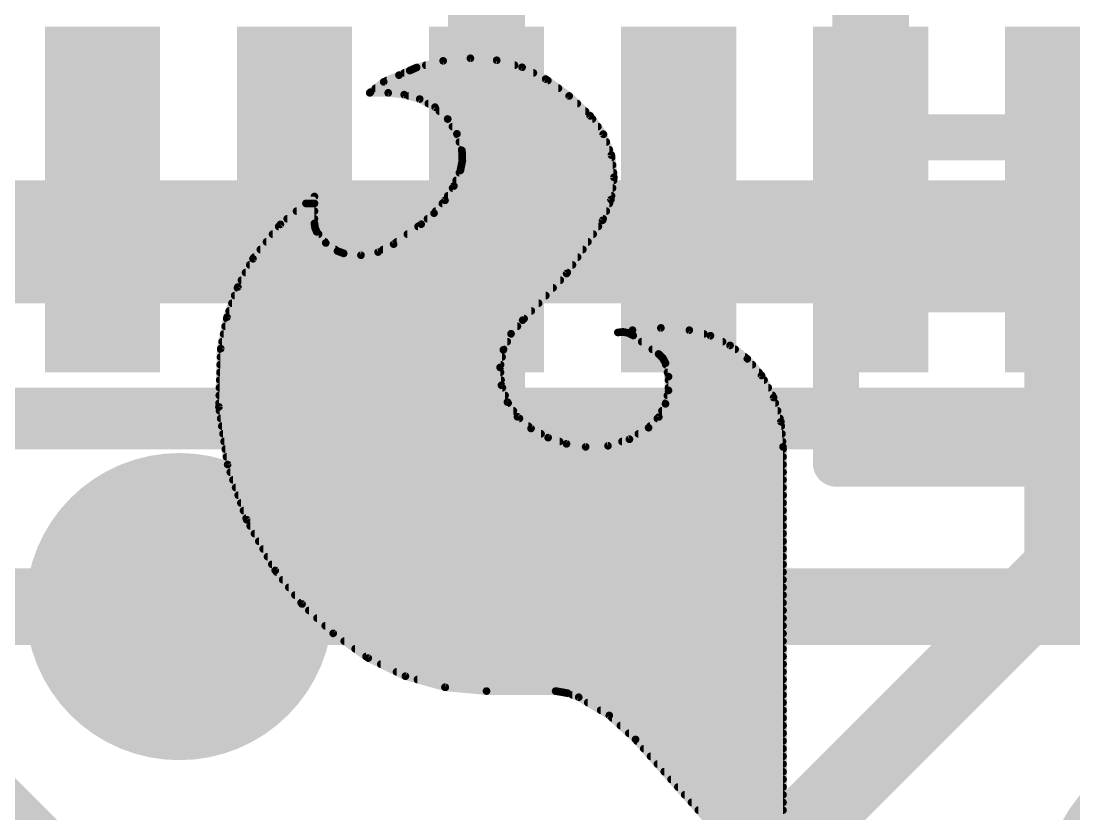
# Model space of a CAD drawing. Extents: x -33 to 74, y -11 to 28.
# Drawn here: x 17.193 to 20.675, y 14.618 to 17.24 of the extents above; entities that cross this region are included whole.
import ezdxf

# ---------------------------------------------------------------- set-up
doc = ezdxf.new("R2010")
doc.units = 0
for name, color, linetype in [('1', 12, 'CONTINUOUS'), ('16', 132, 'CONTINUOUS'), ('18', 110, 'CONTINUOUS'), ('21', 41, 'CONTINUOUS'), ('22', 40, 'CONTINUOUS'), ('51', 53, 'CONTINUOUS')]:
    doc.layers.add(name, color=color, linetype=linetype)

# ---------------------------------------------------------------- blocks, each defined once
blk = doc.blocks.new('RECT')
blk.add_solid([(-0.5, -0.5), (0.5, -0.5), (-0.5, 0.5), (0.5, 0.5)])
blk = doc.blocks.new('ROUNDV')
at = {"const_width": 0.5}
blk.add_lwpolyline([(0, -0.25, 1), (0, 0.25, 1), (0, -0.25)], format="xyb", dxfattribs=at)

msp = doc.modelspace()

# ---------------------------------------------------------------- linework, layer by layer
at = {"layer": '1', "const_width": 0.254}
for points in [[(20.0025, 16.6497), (20.0025, 18.0975)], [(18.7325, 16.6497), (18.7325, 17.9705)], [(18.7325, 16.6497), (18.7325, 15.6845)], [(20.6375, 16.6497), (20.6375, 15.4305)], [(20.6375, 15.4305), (18.0975, 12.8905)], [(17.7165, 15.3035), (16.5735, 15.3035)]]:
    msp.add_lwpolyline(points, dxfattribs=at)
at = {"layer": '1', "const_width": 0.127}
for points in [[(18.796, 16.6497, 1), (18.669, 16.6497)], [(20.701, 16.6497, 1), (20.574, 16.6497)], [(18.669, 16.6497, 1), (18.796, 16.6497)], [(19.939, 16.6497, 1), (20.066, 16.6497)], [(18.669, 15.6845, 1), (18.796, 15.6845)], [(20.6824, 15.3856, 1), (20.5926, 15.4754)], [(20.574, 15.4305, 1), (20.701, 15.4305)], [(17.7165, 15.24, 1), (17.7165, 15.367)]]:
    msp.add_lwpolyline(points, format="xyb", dxfattribs=at)
at = {"layer": '16'}
for points, const_width in [([(16.51, 16.51), (23.876, 16.51)], 0.4064), ([(17.7165, 15.3035), (30.7975, 15.3035)], 0.254), ([(19.05, 12.573), (16.51, 15.113)], 0.4064)]:
    msp.add_lwpolyline(points, dxfattribs=dict(at, const_width=const_width))
at = {"layer": '16', "const_width": 0.127}
msp.add_lwpolyline([(17.7165, 15.367, 1), (17.7165, 15.24)], format="xyb", dxfattribs=at)
at = {"layer": '21', "const_width": 0.2032}
msp.add_lwpolyline([(23.3807, 15.9258), (14.7193, 15.9258)], dxfattribs=at)
at = {"layer": '22'}
for points, const_width in [([(18.5892, 17.1086), (18.6792, 17.1171)], 0.0254), ([(18.6792, 17.1171), (18.7661, 17.1105)], 0.0254), ([(18.4785, 17.0764), (18.5014, 17.0866)], 0.0254), ([(18.5014, 17.0866), (18.5892, 17.1086)], 0.0254), ([(18.5318, 17.0942), (18.8251, 17.0942)], 0.0254), ([(18.7661, 17.1105), (18.8501, 17.0873)], 0.0254), ([(18.8501, 17.0873), (18.9281, 17.0485)], 0.0254), ([(18.3925, 17.0391), (18.4429, 17.0612)], 0.0254), ([(18.4429, 17.0612), (18.4785, 17.0764)], 0.0254), ([(18.4607, 17.0688), (18.8873, 17.0688)], 0.0254), ([(18.9281, 17.0485), (19.0058, 16.9925)], 0.0254), ([(19.8882, 16.712), (19.8882, 17.0001)], 0.1524), ([(18.349, 17.0053), (18.3925, 17.0391)], 0.0254), ([(18.3653, 17.018), (18.9704, 17.018)], 0.0254), ([(18.4023, 17.0434), (18.9352, 17.0434)], 0.0254), ([(18.4074, 17.0028), (18.3464, 17.0028)], 0.0254), ([(18.3464, 17.0028), (18.3465, 17.0028)], 0.0254), ([(18.3465, 17.0028), (18.349, 17.0053)], 0.0254), ([(18.4603, 16.9969), (18.4074, 17.0028)], 0.0254), ([(18.5115, 16.9824), (18.4603, 16.9969)], 0.0254), ([(18.4754, 16.9926), (19.0056, 16.9926)], 0.0254), ([(18.5623, 16.9554), (18.5115, 16.9824)], 0.0254), ([(19.0058, 16.9925), (19.0754, 16.9266)], 0.0254), ([(18.5401, 16.9672), (19.0325, 16.9672)], 0.0254), ([(18.6043, 16.9162), (18.5623, 16.9554)], 0.0254), ([(18.5768, 16.9418), (19.0593, 16.9418)], 0.0254), ([(18.604, 16.9164), (19.0827, 16.9164)], 0.0254), ([(18.6346, 16.8673), (18.6043, 16.9162)], 0.0254), ([(19.0754, 16.9266), (19.1185, 16.8662)], 0.0254), ([(19.8882, 16.856), (20.7525, 16.856)], 0.1524), ([(18.6199, 16.891), (19.1008, 16.891)], 0.0254), ([(18.6512, 16.8123), (18.6346, 16.8673)], 0.0254), ([(18.6351, 16.8656), (19.1188, 16.8656)], 0.0254), ([(18.6428, 16.8402), (19.1286, 16.8402)], 0.0254), ([(19.1185, 16.8662), (19.1453, 16.797)], 0.0254), ([(18.6504, 16.8148), (19.1384, 16.8148)], 0.0254), ([(18.6526, 16.7789), (18.6512, 16.8123)], 0.0254), ([(18.6461, 16.7462), (18.6526, 16.7789)], 0.0254), ([(18.6522, 16.7894), (19.1462, 16.7894)], 0.0254), ([(19.1453, 16.797), (19.1539, 16.7233)], 0.0254), ([(18.6246, 16.6947), (18.6461, 16.7462)], 0.0254), ([(18.6429, 16.7386), (19.1521, 16.7386)], 0.0254), ([(18.6496, 16.764), (19.1491, 16.764)], 0.0254), ([(18.6323, 16.7132), (19.1526, 16.7132)], 0.0254), ([(19.1539, 16.7233), (19.144, 16.6498)], 0.0254), ([(18.5953, 16.6472), (18.6246, 16.6947)], 0.0254), ([(18.6204, 16.6878), (19.1491, 16.6878)], 0.0254), ([(18.0509, 16.5678), (18.1635, 16.6599)], 0.0254), ([(18.1355, 16.637), (18.1635, 16.637)], 0.0254), ([(18.1635, 16.6599), (18.1635, 16.571)], 0.0254), ([(18.559, 16.6048), (18.5953, 16.6472)], 0.0254), ([(18.5866, 16.637), (19.1387, 16.637)], 0.0254), ([(18.6047, 16.6624), (19.1457, 16.6624)], 0.0254), ([(19.144, 16.6498), (19.116, 16.5811)], 0.0254), ([(18.1044, 16.6116), (18.1635, 16.6116)], 0.0254), ([(18.5166, 16.5684), (18.559, 16.6048)], 0.0254), ([(18.5648, 16.6116), (19.1284, 16.6116)], 0.0254), ([(17.9603, 16.4541), (18.0509, 16.5678)], 0.0254), ([(18.0453, 16.5608), (18.1649, 16.5608)], 0.0254), ([(18.0734, 16.5862), (18.1635, 16.5862)], 0.0254), ([(18.1635, 16.571), (18.1655, 16.5565)], 0.0254), ([(18.4252, 16.5024), (18.5166, 16.5684)], 0.0254), ([(18.5061, 16.5608), (19.1023, 16.5608)], 0.0254), ([(18.5373, 16.5862), (19.1181, 16.5862)], 0.0254), ([(19.116, 16.5811), (18.9974, 16.4053)], 0.0254), ([(18.0251, 16.5354), (18.1773, 16.5354)], 0.0254), ([(18.1655, 16.5565), (18.1712, 16.543)], 0.0254), ([(18.1712, 16.543), (18.2009, 16.5063)], 0.0254), ([(18.4709, 16.5354), (19.0852, 16.5354)], 0.0254), ([(18.0049, 16.51), (18.1979, 16.51)], 0.0254), ([(18.2009, 16.5063), (18.2397, 16.4795)], 0.0254), ([(18.3739, 16.4762), (18.4252, 16.5024)], 0.0254), ([(18.4357, 16.51), (19.068, 16.51)], 0.0254), ([(17.9644, 16.4592), (19.0338, 16.4592)], 0.0254), ([(17.9846, 16.4846), (18.2323, 16.4846)], 0.0254), ([(18.2397, 16.4795), (18.2601, 16.4719)], 0.0254), ([(18.2601, 16.4719), (18.3173, 16.4658)], 0.0254), ([(18.3173, 16.4658), (18.3739, 16.4762)], 0.0254), ([(18.3904, 16.4846), (19.0509, 16.4846)], 0.0254), ([(17.9102, 16.3607), (17.9603, 16.4541)], 0.0254), ([(17.9494, 16.4338), (19.0166, 16.4338)], 0.0254), ([(17.9358, 16.4084), (18.9995, 16.4084)], 0.0254), ([(18.9974, 16.4053), (18.8519, 16.2509)], 0.0254), ([(19.8882, 16.2086), (20.0323, 16.3527)], 0.1524), ([(20.0323, 16.3527), (20.6085, 16.3527)], 0.1524), ([(20.6085, 16.3527), (20.7525, 16.2086)], 0.1524), ([(17.8744, 16.2609), (17.9102, 16.3607)], 0.0254), ([(17.909, 16.3576), (18.9525, 16.3576)], 0.0254), ([(17.9221, 16.383), (18.9764, 16.383)], 0.0254), ([(17.8999, 16.3322), (18.9285, 16.3322)], 0.0254), ([(17.8817, 16.2814), (18.8806, 16.2814)], 0.0254), ([(17.8908, 16.3068), (18.9046, 16.3068)], 0.0254), ([(17.8537, 16.1569), (17.8744, 16.2609)], 0.0254), ([(17.8734, 16.256), (18.8567, 16.256)], 0.0254), ([(18.8519, 16.2509), (18.8136, 16.206)], 0.0254), ([(19.8882, 15.7764), (19.8882, 16.2086)], 0.1524), ([(17.8683, 16.2306), (18.8346, 16.2306)], 0.0254), ([(19.1668, 16.2103), (19.2151, 16.2179)], 0.0254), ([(19.1845, 16.212), (19.1668, 16.2103)], 0.0254), ([(19.2019, 16.2085), (19.1845, 16.212)], 0.0254), ([(19.2151, 16.2179), (19.3091, 16.2252)], 0.0254), ([(19.3091, 16.2252), (19.4031, 16.2179)], 0.0254), ([(19.4031, 16.2179), (19.473, 16.1995)], 0.0254), ([(17.8583, 16.1798), (18.8011, 16.1798)], 0.0254), ([(17.8633, 16.2052), (18.8132, 16.2052)], 0.0254), ([(18.8136, 16.206), (18.7881, 16.1527)], 0.0254), ([(19.2176, 16.2001), (19.2019, 16.2085)], 0.0254), ([(19.2081, 16.2052), (19.4513, 16.2052)], 0.0254), ([(19.3015, 16.1392), (19.2176, 16.2001)], 0.0254), ([(19.2456, 16.1798), (19.5128, 16.1798)], 0.0254), ([(19.473, 16.1995), (19.5378, 16.1674)], 0.0254), ([(17.8477, 15.9641), (17.8537, 16.1569)], 0.0254), ([(17.8536, 16.1544), (18.789, 16.1544)], 0.0254), ([(18.7881, 16.1527), (18.7774, 16.0946)], 0.0254), ([(19.2806, 16.1544), (19.5545, 16.1544)], 0.0254), ([(19.5378, 16.1674), (19.5948, 16.123)], 0.0254), ([(17.8528, 16.129), (18.7838, 16.129)], 0.0254), ([(19.3153, 16.1258), (19.3015, 16.1392)], 0.0254), ([(19.312, 16.129), (19.5871, 16.129)], 0.0254), ([(19.3243, 16.1087), (19.3153, 16.1258)], 0.0254), ([(19.3342, 16.0642), (19.3243, 16.1087)], 0.0254), ([(19.5948, 16.123), (19.6418, 16.068)], 0.0254), ([(17.8512, 16.0782), (18.7786, 16.0782)], 0.0254), ([(17.852, 16.1036), (18.779, 16.1036)], 0.0254), ([(18.7774, 16.0946), (18.782, 16.0357)], 0.0254), ([(19.3254, 16.1036), (19.6114, 16.1036)], 0.0254), ([(19.3311, 16.0782), (19.6331, 16.0782)], 0.0254), ([(17.8504, 16.0528), (18.7806, 16.0528)], 0.0254), ([(19.3342, 16.0186), (19.3342, 16.0642)], 0.0254), ([(19.3342, 16.0528), (19.6501, 16.0528)], 0.0254), ([(19.6418, 16.068), (19.6819, 15.9948)], 0.0254), ([(17.8496, 16.0274), (18.7849, 16.0274)], 0.0254), ([(18.782, 16.0357), (18.8016, 15.98)], 0.0254), ([(19.3243, 15.9741), (19.3342, 16.0186)], 0.0254), ([(19.3342, 16.0274), (19.664, 16.0274)], 0.0254), ([(17.8481, 15.9766), (18.8039, 15.9766)], 0.0254), ([(17.8489, 16.002), (18.7938, 16.002)], 0.0254), ([(18.8016, 15.98), (18.835, 15.9313)], 0.0254), ([(19.3021, 15.9306), (19.3243, 15.9741)], 0.0254), ([(19.3249, 15.9766), (19.6874, 15.9766)], 0.0254), ([(19.3305, 16.002), (19.678, 16.002)], 0.0254), ([(19.6819, 15.9948), (19.7059, 15.9149)], 0.0254), ([(17.8765, 15.7734), (17.8477, 15.9641)], 0.0254), ([(17.8496, 15.9512), (18.8213, 15.9512)], 0.0254), ([(19.3126, 15.9512), (19.695, 15.9512)], 0.0254), ([(17.8535, 15.9258), (18.8413, 15.9258)], 0.0254), ([(17.8573, 15.9004), (18.8709, 15.9004)], 0.0254), ([(18.835, 15.9313), (18.8798, 15.8928)], 0.0254), ([(19.2684, 15.8953), (19.3021, 15.9306)], 0.0254), ([(19.2733, 15.9004), (19.7072, 15.9004)], 0.0254), ([(19.2974, 15.9258), (19.7027, 15.9258)], 0.0254), ([(19.7059, 15.9149), (19.7129, 15.8318)], 0.0254), ([(17.8612, 15.875), (18.9128, 15.875)], 0.0254), ([(18.8798, 15.8928), (18.9362, 15.8624)], 0.0254), ([(19.205, 15.8571), (19.2684, 15.8953)], 0.0254), ([(19.2347, 15.875), (19.7093, 15.875)], 0.0254), ([(17.865, 15.8496), (18.9741, 15.8496)], 0.0254), ([(18.9362, 15.8624), (18.9969, 15.8419)], 0.0254), ([(18.9969, 15.8419), (19.0602, 15.8318)], 0.0254), ([(19.0602, 15.8318), (19.1342, 15.8355)], 0.0254), ([(19.1342, 15.8355), (19.205, 15.8571)], 0.0254), ([(19.1805, 15.8496), (19.7114, 15.8496)], 0.0254), ([(19.7129, 15.8318), (19.7129, 14.3154)], 0.0254), ([(20.7525, 15.7764), (19.8882, 15.7764)], 0.1524), ([(17.8688, 15.8242), (19.7129, 15.8242)], 0.0254), ([(17.8727, 15.7988), (19.7129, 15.7988)], 0.0254), ([(17.9393, 15.591), (17.8765, 15.7734)], 0.0254), ([(17.8765, 15.7734), (19.7129, 15.7734)], 0.0254), ([(17.8853, 15.748), (19.7129, 15.748)], 0.0254), ([(17.894, 15.7226), (19.7129, 15.7226)], 0.0254), ([(17.9028, 15.6972), (19.7129, 15.6972)], 0.0254), ([(17.9115, 15.6718), (19.7129, 15.6718)], 0.0254), ([(17.9202, 15.6464), (19.7129, 15.6464)], 0.0254), ([(17.929, 15.621), (19.7129, 15.621)], 0.0254), ([(17.9377, 15.5956), (19.7129, 15.5956)], 0.0254), ([(18.034, 15.4229), (17.9393, 15.591)], 0.0254), ([(17.951, 15.5702), (19.7129, 15.5702)], 0.0254), ([(17.9653, 15.5448), (19.7129, 15.5448)], 0.0254), ([(17.9796, 15.5194), (19.7129, 15.5194)], 0.0254), ([(17.994, 15.494), (19.7129, 15.494)], 0.0254), ([(18.0083, 15.4686), (19.7129, 15.4686)], 0.0254), ([(18.0226, 15.4432), (19.7129, 15.4432)], 0.0254), ([(18.1224, 15.3122), (18.034, 15.4229)], 0.0254), ([(18.0381, 15.4178), (19.7129, 15.4178)], 0.0254), ([(18.0584, 15.3924), (19.7129, 15.3924)], 0.0254), ([(18.0787, 15.367), (19.7129, 15.367)], 0.0254), ([(18.099, 15.3416), (19.7129, 15.3416)], 0.0254), ([(18.1193, 15.3162), (19.7129, 15.3162)], 0.0254), ([(18.2256, 15.215), (18.1224, 15.3122)], 0.0254), ([(18.1452, 15.2908), (19.7129, 15.2908)], 0.0254), ([(18.1721, 15.2654), (19.7129, 15.2654)], 0.0254), ([(18.1991, 15.24), (19.7129, 15.24)], 0.0254), ([(18.3413, 15.1333), (18.2256, 15.215)], 0.0254), ([(18.2262, 15.2146), (19.7129, 15.2146)], 0.0254), ([(18.2621, 15.1892), (19.7129, 15.1892)], 0.0254), ([(18.2981, 15.1638), (19.7129, 15.1638)], 0.0254), ([(18.3341, 15.1384), (19.7129, 15.1384)], 0.0254), ([(18.4643, 15.0733), (18.3413, 15.1333)], 0.0254), ([(18.3829, 15.113), (19.7129, 15.113)], 0.0254), ([(18.435, 15.0876), (19.7129, 15.0876)], 0.0254), ([(18.5962, 15.0365), (18.4643, 15.0733)], 0.0254), ([(18.5041, 15.0622), (19.7129, 15.0622)], 0.0254), ([(18.5951, 15.0368), (19.7129, 15.0368)], 0.0254), ([(18.7325, 15.0241), (18.5962, 15.0365)], 0.0254), ([(18.9611, 15.0241), (18.7325, 15.0241)], 0.0254), ([(19.0001, 15.0173), (18.9611, 15.0241)], 0.0254), ([(19.0373, 15.0038), (19.0001, 15.0173)], 0.0254), ([(19.0163, 15.0114), (19.7129, 15.0114)], 0.0254), ([(19.1385, 14.9436), (19.0373, 15.0038)], 0.0254), ([(19.0672, 14.986), (19.7129, 14.986)], 0.0254), ([(19.11, 14.9606), (19.7129, 14.9606)], 0.0254), ([(19.2253, 14.8641), (19.1385, 14.9436)], 0.0254), ([(19.1477, 14.9352), (19.7129, 14.9352)], 0.0254), ([(19.1754, 14.9098), (19.7129, 14.9098)], 0.0254), ([(19.2031, 14.8844), (19.7129, 14.8844)], 0.0254), ([(19.7129, 14.3154), (19.2253, 14.8641)], 0.0254), ([(19.2298, 14.859), (19.7129, 14.859)], 0.0254), ([(19.2524, 14.8336), (19.7129, 14.8336)], 0.0254), ([(19.275, 14.8082), (19.7129, 14.8082)], 0.0254), ([(19.2976, 14.7828), (19.7129, 14.7828)], 0.0254), ([(19.3201, 14.7574), (19.7129, 14.7574)], 0.0254), ([(19.3427, 14.732), (19.7129, 14.732)], 0.0254), ([(19.3653, 14.7066), (19.7129, 14.7066)], 0.0254), ([(19.3878, 14.6812), (19.7129, 14.6812)], 0.0254), ([(19.4104, 14.6558), (19.7129, 14.6558)], 0.0254), ([(19.433, 14.6304), (19.7129, 14.6304)], 0.0254), ([(19.4556, 14.605), (19.7129, 14.605)], 0.0254)]:
    msp.add_lwpolyline(points, dxfattribs=dict(at, const_width=const_width))
for points, const_width in [([(18.6797, 17.1234, 1), (18.6787, 17.1108)], 0.0127), ([(18.6798, 17.1108, 1), (18.6786, 17.1234)], 0.0127), ([(18.4999, 17.0928, 1), (18.5029, 17.0804)], 0.0127), ([(18.504, 17.0808, 1), (18.4988, 17.0924)], 0.0127), ([(18.5318, 17.1006, 1), (18.5318, 17.0878)], 0.0127), ([(18.5885, 17.1149, 1), (18.5898, 17.1022)], 0.0127), ([(18.5907, 17.1024, 1), (18.5876, 17.1147)], 0.0127), ([(18.7678, 17.1166, 1), (18.7644, 17.1044)], 0.0127), ([(18.7656, 17.1041, 1), (18.7666, 17.1168)], 0.0127), ([(18.8251, 17.0878, 1), (18.8251, 17.1006)], 0.0127), ([(18.8529, 17.093, 1), (18.8473, 17.0816)], 0.0127), ([(18.8484, 17.0812, 1), (18.8518, 17.0934)], 0.0127), ([(18.4404, 17.067, 1), (18.4454, 17.0554)], 0.0127), ([(18.4454, 17.0554, 1), (18.4404, 17.067)], 0.0127), ([(18.4607, 17.0752, 1), (18.4607, 17.0624)], 0.0127), ([(18.4759, 17.0822, 1), (18.4811, 17.0706)], 0.0127), ([(18.481, 17.0706, 1), (18.476, 17.0822)], 0.0127), ([(18.8873, 17.0624, 1), (18.8873, 17.0752)], 0.0127), ([(18.9318, 17.0537, 1), (18.9244, 17.0433)], 0.0127), ([(18.9253, 17.0428, 1), (18.9309, 17.0542)], 0.0127), ([(19.9263, 17.0001, 1), (19.8501, 17.0001)], 0.0762), ([(18.3653, 17.0244, 1), (18.3653, 17.0116)], 0.0127), ([(18.3899, 17.0449, 1), (18.395, 17.0333)], 0.0127), ([(18.3964, 17.0341, 1), (18.3886, 17.0441)], 0.0127), ([(18.4023, 17.0498, 1), (18.4023, 17.0371)], 0.0127), ([(18.9352, 17.0371, 1), (18.9352, 17.0498)], 0.0127), ([(18.9704, 17.0116, 1), (18.9704, 17.0244)], 0.0127), ([(18.3464, 17.0092, 1), (18.3464, 16.9964)], 0.0127), ([(18.3464, 17.0092, 1), (18.3464, 16.9964)], 0.0127), ([(18.342, 17.0073, 1), (18.351, 16.9983)], 0.0127), ([(18.3451, 17.0103, 1), (18.3529, 17.0003)], 0.0127), ([(18.3535, 17.0008, 1), (18.3445, 17.0098)], 0.0127), ([(18.3465, 16.9964, 1), (18.3465, 17.0092)], 0.0127), ([(18.4081, 17.0091, 1), (18.4067, 16.9965)], 0.0127), ([(18.4074, 16.9964, 1), (18.4074, 17.0092)], 0.0127), ([(18.462, 17.003, 1), (18.4586, 16.9908)], 0.0127), ([(18.4596, 16.9906, 1), (18.461, 17.0032)], 0.0127), ([(18.4754, 16.999, 1), (18.4754, 16.9862)], 0.0127), ([(18.5145, 16.988, 1), (18.5085, 16.9768)], 0.0127), ([(18.5098, 16.9763, 1), (18.5132, 16.9885)], 0.0127), ([(19.0102, 16.9971, 1), (19.0014, 16.9878)], 0.0127), ([(19.0021, 16.9873, 1), (19.0095, 16.9976)], 0.0127), ([(19.0056, 16.9862, 1), (19.0056, 16.999)], 0.0127), ([(18.5401, 16.9736, 1), (18.5401, 16.9609)], 0.0127), ([(18.5666, 16.9601, 1), (18.5579, 16.9508)], 0.0127), ([(18.5593, 16.9498, 1), (18.5652, 16.961)], 0.0127), ([(19.0325, 16.9609, 1), (19.0325, 16.9736)], 0.0127), ([(18.5768, 16.9482, 1), (18.5768, 16.9354)], 0.0127), ([(18.604, 16.9228, 1), (18.604, 16.91)], 0.0127), ([(18.6096, 16.9195, 1), (18.5989, 16.9128)], 0.0127), ([(18.5999, 16.9115, 1), (18.6086, 16.9208)], 0.0127), ([(19.0593, 16.9354, 1), (19.0593, 16.9482)], 0.0127), ([(19.0806, 16.9303, 1), (19.0702, 16.9229)], 0.0127), ([(19.071, 16.922, 1), (19.0798, 16.9312)], 0.0127), ([(19.0827, 16.91, 1), (19.0827, 16.9228)], 0.0127), ([(19.8882, 16.8941, 1), (19.8882, 16.8179)], 0.0762), ([(18.6199, 16.8974, 1), (18.6199, 16.8847)], 0.0127), ([(19.1008, 16.8847, 1), (19.1008, 16.8974)], 0.0127), ([(18.6407, 16.8692, 1), (18.6285, 16.8655)], 0.0127), ([(18.6351, 16.872, 1), (18.6351, 16.8592)], 0.0127), ([(18.6292, 16.864, 1), (18.64, 16.8707)], 0.0127), ([(18.6428, 16.8466, 1), (18.6428, 16.8338)], 0.0127), ([(19.1245, 16.8685, 1), (19.1126, 16.8639)], 0.0127), ([(19.1134, 16.8625, 1), (19.1237, 16.8699)], 0.0127), ([(19.1188, 16.8592, 1), (19.1188, 16.872)], 0.0127), ([(19.1286, 16.8338, 1), (19.1286, 16.8466)], 0.0127), ([(18.6504, 16.8212, 1), (18.6504, 16.8085)], 0.0127), ([(18.6575, 16.8126, 1), (18.6449, 16.812)], 0.0127), ([(18.6451, 16.8105, 1), (18.6573, 16.8141)], 0.0127), ([(19.1384, 16.8085, 1), (19.1384, 16.8212)], 0.0127), ([(18.6522, 16.7958, 1), (18.6522, 16.783)], 0.0127), ([(18.6588, 16.7777, 1), (18.6464, 16.7802)], 0.0127), ([(18.6463, 16.7787, 1), (18.659, 16.7792)], 0.0127), ([(19.1516, 16.7978, 1), (19.139, 16.7963)], 0.0127), ([(19.1393, 16.7947, 1), (19.1512, 16.7993)], 0.0127), ([(19.1462, 16.783, 1), (19.1462, 16.7958)], 0.0127), ([(18.6429, 16.745, 1), (18.6429, 16.7323)], 0.0127), ([(18.6399, 16.7474, 1), (18.6523, 16.745)], 0.0127), ([(18.652, 16.7438, 1), (18.6402, 16.7486)], 0.0127), ([(18.6496, 16.7704, 1), (18.6496, 16.7576)], 0.0127), ([(19.1491, 16.7576, 1), (19.1491, 16.7704)], 0.0127), ([(19.1521, 16.7323, 1), (19.1521, 16.745)], 0.0127), ([(19.8501, 16.712, 1), (19.9263, 16.712)], 0.0762), ([(18.6323, 16.7196, 1), (18.6323, 16.7068)], 0.0127), ([(19.1602, 16.7225, 1), (19.1476, 16.7242)], 0.0127), ([(19.1476, 16.7226, 1), (19.1602, 16.7241)], 0.0127), ([(19.1526, 16.7068, 1), (19.1526, 16.7196)], 0.0127), ([(18.6204, 16.6942, 1), (18.6204, 16.6814)], 0.0127), ([(18.6188, 16.6971, 1), (18.6305, 16.6922)], 0.0127), ([(18.63, 16.6914, 1), (18.6192, 16.698)], 0.0127), ([(19.1491, 16.6814, 1), (19.1491, 16.6942)], 0.0127), ([(18.1355, 16.6434, 1), (18.1355, 16.6306)], 0.0127), ([(18.1699, 16.6599, 1), (18.1572, 16.6599)], 0.0127), ([(18.1675, 16.655, 1), (18.1595, 16.6648)], 0.0127), ([(18.1635, 16.6306, 1), (18.1635, 16.6434)], 0.0127), ([(18.5866, 16.6434, 1), (18.5866, 16.6306)], 0.0127), ([(18.5899, 16.6505, 1), (18.6007, 16.6439)], 0.0127), ([(18.6001, 16.6431, 1), (18.5905, 16.6513)], 0.0127), ([(18.6047, 16.6688, 1), (18.6047, 16.6561)], 0.0127), ([(19.1377, 16.6507, 1), (19.1503, 16.649)], 0.0127), ([(19.1498, 16.6474, 1), (19.1381, 16.6522)], 0.0127), ([(19.1387, 16.6306, 1), (19.1387, 16.6434)], 0.0127), ([(19.1457, 16.6561, 1), (19.1457, 16.6688)], 0.0127), ([(18.1044, 16.618, 1), (18.1044, 16.6052)], 0.0127), ([(18.1635, 16.6052, 1), (18.1635, 16.618)], 0.0127), ([(18.5541, 16.6089, 1), (18.5638, 16.6007)], 0.0127), ([(18.5631, 16.6, 1), (18.5548, 16.6096)], 0.0127), ([(18.5648, 16.618, 1), (18.5648, 16.6052)], 0.0127), ([(19.1284, 16.6052, 1), (19.1284, 16.618)], 0.0127), ([(18.0453, 16.5672, 1), (18.0453, 16.5544)], 0.0127), ([(18.0469, 16.5727, 1), (18.055, 16.5629)], 0.0127), ([(18.0559, 16.5639, 1), (18.046, 16.5718)], 0.0127), ([(18.0734, 16.5926, 1), (18.0734, 16.5799)], 0.0127), ([(18.1698, 16.5719, 1), (18.1572, 16.5701)], 0.0127), ([(18.1572, 16.571, 1), (18.1699, 16.571)], 0.0127), ([(18.1635, 16.5799, 1), (18.1635, 16.5926)], 0.0127), ([(18.1649, 16.5544, 1), (18.1649, 16.5672)], 0.0127), ([(18.5061, 16.5672, 1), (18.5061, 16.5544)], 0.0127), ([(18.5125, 16.5732, 1), (18.5207, 16.5636)], 0.0127), ([(18.5203, 16.5633, 1), (18.5129, 16.5735)], 0.0127), ([(18.5373, 16.5926, 1), (18.5373, 16.5799)], 0.0127), ([(19.1023, 16.5544, 1), (19.1023, 16.5672)], 0.0127), ([(19.1101, 16.5835, 1), (19.1219, 16.5787)], 0.0127), ([(19.1213, 16.5775, 1), (19.1107, 16.5847)], 0.0127), ([(19.1181, 16.5799, 1), (19.1181, 16.5926)], 0.0127), ([(18.0251, 16.5418, 1), (18.0251, 16.529)], 0.0127), ([(18.1713, 16.559, 1), (18.1596, 16.554)], 0.0127), ([(18.1592, 16.5556, 1), (18.1718, 16.5573)], 0.0127), ([(18.1761, 16.547, 1), (18.1663, 16.539)], 0.0127), ([(18.1654, 16.5405, 1), (18.177, 16.5455)], 0.0127), ([(18.1773, 16.529, 1), (18.1773, 16.5418)], 0.0127), ([(18.4709, 16.5418, 1), (18.4709, 16.529)], 0.0127), ([(19.0852, 16.529, 1), (19.0852, 16.5418)], 0.0127), ([(18.0049, 16.5164, 1), (18.0049, 16.5037)], 0.0127), ([(18.2045, 16.5115, 1), (18.1973, 16.5011)], 0.0127), ([(18.1959, 16.5023, 1), (18.2058, 16.5103)], 0.0127), ([(18.1979, 16.5037, 1), (18.1979, 16.5164)], 0.0127), ([(18.4215, 16.5075, 1), (18.4289, 16.4973)], 0.0127), ([(18.4281, 16.4967, 1), (18.4223, 16.5081)], 0.0127), ([(18.4357, 16.5164, 1), (18.4357, 16.5037)], 0.0127), ([(19.068, 16.5037, 1), (19.068, 16.5164)], 0.0127), ([(17.9644, 16.4656, 1), (17.9644, 16.4528)], 0.0127), ([(17.9846, 16.491, 1), (17.9846, 16.4782)], 0.0127), ([(18.2323, 16.4782, 1), (18.2323, 16.491)], 0.0127), ([(18.2419, 16.4855, 1), (18.2375, 16.4735)], 0.0127), ([(18.2361, 16.4743, 1), (18.2433, 16.4847)], 0.0127), ([(18.2608, 16.4782, 1), (18.2594, 16.4656)], 0.0127), ([(18.2579, 16.4659, 1), (18.2623, 16.4779)], 0.0127), ([(18.3162, 16.472, 1), (18.3185, 16.4595)], 0.0127), ([(18.3167, 16.4594, 1), (18.318, 16.4721)], 0.0127), ([(18.371, 16.4819, 1), (18.3768, 16.4706)], 0.0127), ([(18.3751, 16.47, 1), (18.3728, 16.4825)], 0.0127), ([(18.3904, 16.491, 1), (18.3904, 16.4782)], 0.0127), ([(19.0338, 16.4528, 1), (19.0338, 16.4656)], 0.0127), ([(19.0509, 16.4782, 1), (19.0509, 16.491)], 0.0127), ([(17.9494, 16.4402, 1), (17.9494, 16.4275)], 0.0127), ([(17.9553, 16.4581, 1), (17.9653, 16.4501)], 0.0127), ([(17.9659, 16.4511, 1), (17.9547, 16.4571)], 0.0127), ([(19.0166, 16.4275, 1), (19.0166, 16.4402)], 0.0127), ([(17.9358, 16.4148, 1), (17.9358, 16.402)], 0.0127), ([(18.9921, 16.4088, 1), (19.0026, 16.4017)], 0.0127), ([(19.002, 16.4009, 1), (18.9928, 16.4096)], 0.0127), ([(18.9995, 16.402, 1), (18.9995, 16.4148)], 0.0127), ([(20.0323, 16.3908, 1), (20.0323, 16.3146)], 0.0762), ([(20.0592, 16.3257, 1), (20.0053, 16.3796)], 0.0762), ([(20.6354, 16.3796, 1), (20.5815, 16.3257)], 0.0762), ([(20.6085, 16.3146, 1), (20.6085, 16.3908)], 0.0762), ([(17.909, 16.364, 1), (17.909, 16.3513)], 0.0127), ([(17.9046, 16.3637, 1), (17.9158, 16.3577)], 0.0127), ([(17.9161, 16.3585, 1), (17.9042, 16.3628)], 0.0127), ([(17.9221, 16.3894, 1), (17.9221, 16.3766)], 0.0127), ([(18.9525, 16.3513, 1), (18.9525, 16.364)], 0.0127), ([(18.9764, 16.3766, 1), (18.9764, 16.3894)], 0.0127), ([(17.8999, 16.3386, 1), (17.8999, 16.3258)], 0.0127), ([(18.9285, 16.3258, 1), (18.9285, 16.3386)], 0.0127), ([(17.8817, 16.2878, 1), (17.8817, 16.2751)], 0.0127), ([(17.8908, 16.3132, 1), (17.8908, 16.3004)], 0.0127), ([(18.8806, 16.2751, 1), (18.8806, 16.2878)], 0.0127), ([(18.9046, 16.3004, 1), (18.9046, 16.3132)], 0.0127), ([(17.8734, 16.2624, 1), (17.8734, 16.2496)], 0.0127), ([(17.8806, 16.2596, 1), (17.8681, 16.2621)], 0.0127), ([(17.8684, 16.263, 1), (17.8803, 16.2587)], 0.0127), ([(18.8473, 16.2553, 1), (18.8565, 16.2465)], 0.0127), ([(18.8567, 16.2468, 1), (18.8471, 16.255)], 0.0127), ([(18.8567, 16.2496, 1), (18.8567, 16.2624)], 0.0127), ([(19.9263, 16.2086, 1), (19.8501, 16.2086)], 0.0762), ([(19.8613, 16.2356, 1), (19.9151, 16.1817)], 0.0762), ([(17.8683, 16.237, 1), (17.8683, 16.2242)], 0.0127), ([(18.8346, 16.2242, 1), (18.8346, 16.237)], 0.0127), ([(19.1858, 16.2182, 1), (19.1832, 16.2058)], 0.0127), ([(19.1851, 16.2057, 1), (19.1839, 16.2183)], 0.0127), ([(19.2146, 16.2242, 1), (19.2156, 16.2116)], 0.0127), ([(19.2161, 16.2116, 1), (19.2141, 16.2242)], 0.0127), ([(19.3096, 16.2316, 1), (19.3086, 16.2189)], 0.0127), ([(19.3096, 16.2189, 1), (19.3086, 16.2316)], 0.0127), ([(19.4047, 16.224, 1), (19.4015, 16.2118)], 0.0127), ([(19.4026, 16.2116, 1), (19.4036, 16.2242)], 0.0127), ([(17.8583, 16.1862, 1), (17.8583, 16.1734)], 0.0127), ([(17.8633, 16.2116, 1), (17.8633, 16.1989)], 0.0127), ([(18.8011, 16.1734, 1), (18.8011, 16.1862)], 0.0127), ([(18.8087, 16.2101, 1), (18.8184, 16.2018)], 0.0127), ([(18.8193, 16.2032, 1), (18.8078, 16.2087)], 0.0127), ([(18.8132, 16.1989, 1), (18.8132, 16.2116)], 0.0127), ([(19.1658, 16.2166, 1), (19.1678, 16.204)], 0.0127), ([(19.1662, 16.2166, 1), (19.1674, 16.204)], 0.0127), ([(19.2049, 16.2141, 1), (19.1989, 16.2029)], 0.0127), ([(19.2007, 16.2023, 1), (19.2032, 16.2147)], 0.0127), ([(19.2081, 16.2116, 1), (19.2081, 16.1989)], 0.0127), ([(19.2213, 16.2052, 1), (19.2139, 16.195)], 0.0127), ([(19.2146, 16.1945, 1), (19.2206, 16.2057)], 0.0127), ([(19.2456, 16.1862, 1), (19.2456, 16.1734)], 0.0127), ([(19.4513, 16.1989, 1), (19.4513, 16.2116)], 0.0127), ([(19.4758, 16.2052, 1), (19.4702, 16.1938)], 0.0127), ([(19.4714, 16.1933, 1), (19.4746, 16.2056)], 0.0127), ([(19.5128, 16.1734, 1), (19.5128, 16.1862)], 0.0127), ([(17.8536, 16.1608, 1), (17.8536, 16.1481)], 0.0127), ([(17.86, 16.1567, 1), (17.8474, 16.1571)], 0.0127), ([(17.8475, 16.1581, 1), (17.8599, 16.1557)], 0.0127), ([(18.7824, 16.1554, 1), (18.7939, 16.1499)], 0.0127), ([(18.7944, 16.1515, 1), (18.7819, 16.1538)], 0.0127), ([(18.789, 16.1481, 1), (18.789, 16.1608)], 0.0127), ([(19.2806, 16.1608, 1), (19.2806, 16.1481)], 0.0127), ([(19.5417, 16.1724, 1), (19.5339, 16.1624)], 0.0127), ([(19.535, 16.1617, 1), (19.5406, 16.1731)], 0.0127), ([(19.5545, 16.1481, 1), (19.5545, 16.1608)], 0.0127), ([(17.8528, 16.1354, 1), (17.8528, 16.1227)], 0.0127), ([(18.7838, 16.1227, 1), (18.7838, 16.1354)], 0.0127), ([(19.3059, 16.1437, 1), (19.2971, 16.1347)], 0.0127), ([(19.2978, 16.1341, 1), (19.3052, 16.1443)], 0.0127), ([(19.312, 16.1354, 1), (19.312, 16.1227)], 0.0127), ([(19.3209, 16.1287, 1), (19.3097, 16.1228)], 0.0127), ([(19.3109, 16.1212, 1), (19.3197, 16.1303)], 0.0127), ([(19.3305, 16.1101, 1), (19.3181, 16.1073)], 0.0127), ([(19.5871, 16.1227, 1), (19.5871, 16.1354)], 0.0127), ([(19.5997, 16.1271, 1), (19.59, 16.1189)], 0.0127), ([(19.5909, 16.118, 1), (19.5987, 16.128)], 0.0127), ([(17.8512, 16.0846, 1), (17.8512, 16.0719)], 0.0127), ([(17.852, 16.11, 1), (17.852, 16.0972)], 0.0127), ([(18.7837, 16.0951, 1), (18.771, 16.0941)], 0.0127), ([(18.7711, 16.0957, 1), (18.7836, 16.0934)], 0.0127), ([(18.7786, 16.0719, 1), (18.7786, 16.0846)], 0.0127), ([(18.779, 16.0972, 1), (18.779, 16.11)], 0.0127), ([(19.3187, 16.1057, 1), (19.3299, 16.1117)], 0.0127), ([(19.3254, 16.11, 1), (19.3254, 16.0972)], 0.0127), ([(19.3311, 16.0846, 1), (19.3311, 16.0719)], 0.0127), ([(19.6114, 16.0972, 1), (19.6114, 16.11)], 0.0127), ([(19.6331, 16.0719, 1), (19.6331, 16.0846)], 0.0127), ([(17.8504, 16.0592, 1), (17.8504, 16.0465)], 0.0127), ([(18.7806, 16.0465, 1), (18.7806, 16.0592)], 0.0127), ([(19.3406, 16.0642, 1), (19.3279, 16.0642)], 0.0127), ([(19.3342, 16.0592, 1), (19.3342, 16.0465)], 0.0127), ([(19.328, 16.0628, 1), (19.3404, 16.0656)], 0.0127), ([(19.6474, 16.0711, 1), (19.6362, 16.0649)], 0.0127), ([(19.637, 16.0639, 1), (19.6466, 16.0721)], 0.0127), ([(19.6501, 16.0465, 1), (19.6501, 16.0592)], 0.0127), ([(17.8496, 16.0338, 1), (17.8496, 16.021)], 0.0127), ([(18.7756, 16.0352, 1), (18.7883, 16.0362)], 0.0127), ([(18.7879, 16.0378, 1), (18.776, 16.0336)], 0.0127), ([(18.7849, 16.021, 1), (18.7849, 16.0338)], 0.0127), ([(19.3342, 16.0338, 1), (19.3342, 16.021)], 0.0127), ([(19.3279, 16.0186, 1), (19.3406, 16.0186)], 0.0127), ([(19.3404, 16.0172, 1), (19.328, 16.02)], 0.0127), ([(19.664, 16.021, 1), (19.664, 16.0338)], 0.0127), ([(17.8481, 15.983, 1), (17.8481, 15.9703)], 0.0127), ([(17.8489, 16.0084, 1), (17.8489, 15.9957)], 0.0127), ([(18.7938, 15.9957, 1), (18.7938, 16.0084)], 0.0127), ([(18.8068, 15.9836, 1), (18.7964, 15.9764)], 0.0127), ([(18.7956, 15.9779, 1), (18.8076, 15.9821)], 0.0127), ([(18.8039, 15.9703, 1), (18.8039, 15.983)], 0.0127), ([(19.3181, 15.9755, 1), (19.3305, 15.9727)], 0.0127), ([(19.3249, 15.983, 1), (19.3249, 15.9703)], 0.0127), ([(19.33, 15.9712, 1), (19.3186, 15.977)], 0.0127), ([(19.3305, 16.0084, 1), (19.3305, 15.9957)], 0.0127), ([(19.688, 15.9967, 1), (19.6758, 15.993)], 0.0127), ([(19.6763, 15.9918, 1), (19.6875, 15.9979)], 0.0127), ([(19.678, 15.9957, 1), (19.678, 16.0084)], 0.0127), ([(19.6874, 15.9703, 1), (19.6874, 15.983)], 0.0127), ([(17.8413, 15.9643, 1), (17.854, 15.9639)], 0.0127), ([(17.8539, 15.965, 1), (17.8414, 15.9631)], 0.0127), ([(17.8496, 15.9575, 1), (17.8496, 15.9449)], 0.0127), ([(18.8213, 15.9449, 1), (18.8213, 15.9575)], 0.0127), ([(19.3126, 15.9575, 1), (19.3126, 15.9449)], 0.0127), ([(19.695, 15.9449, 1), (19.695, 15.9575)], 0.0127), ([(17.8535, 15.9322, 1), (17.8535, 15.9195)], 0.0127), ([(17.8573, 15.9068, 1), (17.8573, 15.8941)], 0.0127), ([(18.8391, 15.9361, 1), (18.8308, 15.9264)], 0.0127), ([(18.8297, 15.9277, 1), (18.8402, 15.9348)], 0.0127), ([(18.8413, 15.9195, 1), (18.8413, 15.9322)], 0.0127), ([(18.8709, 15.8941, 1), (18.8709, 15.9068)], 0.0127), ([(19.2733, 15.9068, 1), (19.2733, 15.8941)], 0.0127), ([(19.2974, 15.9322, 1), (19.2974, 15.9195)], 0.0127), ([(19.2964, 15.9335, 1), (19.3077, 15.9278)], 0.0127), ([(19.3067, 15.9263, 1), (19.2975, 15.935)], 0.0127), ([(19.7123, 15.9155, 1), (19.6996, 15.9144)], 0.0127), ([(19.6999, 15.9131, 1), (19.712, 15.9168)], 0.0127), ([(19.7027, 15.9195, 1), (19.7027, 15.9322)], 0.0127), ([(19.7072, 15.8941, 1), (19.7072, 15.9068)], 0.0127), ([(17.8612, 15.8813, 1), (17.8612, 15.8687)], 0.0127), ([(18.8828, 15.8984, 1), (18.8768, 15.8872)], 0.0127), ([(18.8757, 15.888, 1), (18.8839, 15.8976)], 0.0127), ([(18.9128, 15.8687, 1), (18.9128, 15.8813)], 0.0127), ([(19.2347, 15.8813, 1), (19.2347, 15.8687)], 0.0127), ([(19.2638, 15.8997, 1), (19.273, 15.8909)], 0.0127), ([(19.2717, 15.8899, 1), (19.2651, 15.9007)], 0.0127), ([(19.7093, 15.8687, 1), (19.7093, 15.8813)], 0.0127), ([(17.865, 15.8559, 1), (17.865, 15.8433)], 0.0127), ([(18.9382, 15.8684, 1), (18.9342, 15.8564)], 0.0127), ([(18.9332, 15.8568, 1), (18.9392, 15.868)], 0.0127), ([(18.9741, 15.8433, 1), (18.9741, 15.8559)], 0.0127), ([(18.9979, 15.8481, 1), (18.9959, 15.8356)], 0.0127), ([(18.9949, 15.8359, 1), (18.9989, 15.8479)], 0.0127), ([(19.0599, 15.8381, 1), (19.0605, 15.8255)], 0.0127), ([(19.0592, 15.8255, 1), (19.0612, 15.8381)], 0.0127), ([(19.1323, 15.8415, 1), (19.136, 15.8294)], 0.0127), ([(19.1345, 15.8291, 1), (19.1338, 15.8418)], 0.0127), ([(19.1805, 15.8559, 1), (19.1805, 15.8433)], 0.0127), ([(19.2017, 15.8625, 1), (19.2083, 15.8516)], 0.0127), ([(19.2068, 15.851, 1), (19.2031, 15.8632)], 0.0127), ([(19.7193, 15.8318, 1), (19.7066, 15.8318)], 0.0127), ([(19.7114, 15.8433, 1), (19.7114, 15.8559)], 0.0127), ([(19.8882, 15.8145, 1), (19.8882, 15.7383)], 0.0762), ([(17.8688, 15.8306, 1), (17.8688, 15.8179)], 0.0127), ([(17.8727, 15.8051, 1), (17.8727, 15.7925)], 0.0127), ([(19.7066, 15.8313, 1), (19.7192, 15.8323)], 0.0127), ([(19.7129, 15.8179, 1), (19.7129, 15.8306)], 0.0127), ([(19.7129, 15.7925, 1), (19.7129, 15.8051)], 0.0127), ([(19.8501, 15.7764, 1), (19.9263, 15.7764)], 0.0762), ([(17.8825, 15.7754, 1), (17.8705, 15.7713)], 0.0127), ([(17.8765, 15.7797, 1), (17.8765, 15.7671)], 0.0127), ([(17.8702, 15.7724, 1), (17.8828, 15.7743)], 0.0127), ([(19.7129, 15.7671, 1), (19.7129, 15.7797)], 0.0127), ([(17.8853, 15.7544, 1), (17.8853, 15.7417)], 0.0127), ([(19.7129, 15.7417, 1), (19.7129, 15.7544)], 0.0127), ([(17.894, 15.7289, 1), (17.894, 15.7163)], 0.0127), ([(17.9028, 15.7035, 1), (17.9028, 15.6909)], 0.0127), ([(19.7129, 15.7163, 1), (19.7129, 15.7289)], 0.0127), ([(19.7129, 15.6909, 1), (19.7129, 15.7035)], 0.0127), ([(17.9115, 15.6782, 1), (17.9115, 15.6655)], 0.0127), ([(19.7129, 15.6655, 1), (19.7129, 15.6782)], 0.0127), ([(17.9202, 15.6527, 1), (17.9202, 15.6401)], 0.0127), ([(17.929, 15.6273, 1), (17.929, 15.6147)], 0.0127), ([(19.7129, 15.6401, 1), (19.7129, 15.6527)], 0.0127), ([(19.7129, 15.6147, 1), (19.7129, 15.6273)], 0.0127), ([(17.9377, 15.602, 1), (17.9377, 15.5893)], 0.0127), ([(17.9449, 15.5941, 1), (17.9338, 15.5879)], 0.0127), ([(17.9333, 15.5889, 1), (17.9453, 15.593)], 0.0127), ([(19.7129, 15.5893, 1), (19.7129, 15.602)], 0.0127), ([(17.951, 15.5766, 1), (17.951, 15.5639)], 0.0127), ([(19.7129, 15.5639, 1), (19.7129, 15.5766)], 0.0127), ([(17.9653, 15.5511, 1), (17.9653, 15.5385)], 0.0127), ([(17.9796, 15.5258, 1), (17.9796, 15.5131)], 0.0127), ([(19.7129, 15.5385, 1), (19.7129, 15.5511)], 0.0127), ([(19.7129, 15.5131, 1), (19.7129, 15.5258)], 0.0127), ([(17.994, 15.5004, 1), (17.994, 15.4877)], 0.0127), ([(19.7129, 15.4877, 1), (19.7129, 15.5004)], 0.0127), ([(18.0083, 15.4749, 1), (18.0083, 15.4623)], 0.0127), ([(19.7129, 15.4623, 1), (19.7129, 15.4749)], 0.0127), ([(18.0226, 15.4496, 1), (18.0226, 15.4369)], 0.0127), ([(18.039, 15.4269, 1), (18.029, 15.4189)], 0.0127), ([(18.0285, 15.4198, 1), (18.0395, 15.426)], 0.0127), ([(18.0381, 15.4242, 1), (18.0381, 15.4115)], 0.0127), ([(19.7129, 15.4369, 1), (19.7129, 15.4496)], 0.0127), ([(19.7129, 15.4115, 1), (19.7129, 15.4242)], 0.0127), ([(18.0584, 15.3987, 1), (18.0584, 15.3861)], 0.0127), ([(19.7129, 15.3861, 1), (19.7129, 15.3987)], 0.0127), ([(18.0787, 15.3734, 1), (18.0787, 15.3607)], 0.0127), ([(18.099, 15.348, 1), (18.099, 15.3353)], 0.0127), ([(19.7129, 15.3607, 1), (19.7129, 15.3734)], 0.0127), ([(19.7129, 15.3353, 1), (19.7129, 15.348)], 0.0127), ([(18.1193, 15.3225, 1), (18.1193, 15.3099)], 0.0127), ([(18.1268, 15.3168, 1), (18.1181, 15.3076)], 0.0127), ([(18.1175, 15.3082, 1), (18.1274, 15.3162)], 0.0127), ([(19.7129, 15.3099, 1), (19.7129, 15.3225)], 0.0127), ([(18.1452, 15.2972, 1), (18.1452, 15.2845)], 0.0127), ([(19.7129, 15.2845, 1), (19.7129, 15.2972)], 0.0127), ([(18.1721, 15.2718, 1), (18.1721, 15.2591)], 0.0127), ([(18.1991, 15.2463, 1), (18.1991, 15.2337)], 0.0127), ([(19.7129, 15.2591, 1), (19.7129, 15.2718)], 0.0127), ([(19.7129, 15.2337, 1), (19.7129, 15.2463)], 0.0127), ([(18.2292, 15.2202, 1), (18.2219, 15.2098)], 0.0127), ([(18.2262, 15.221, 1), (18.2262, 15.2083)], 0.0127), ([(18.2212, 15.2104, 1), (18.2299, 15.2197)], 0.0127), ([(19.7129, 15.2083, 1), (19.7129, 15.221)], 0.0127), ([(18.2621, 15.1956, 1), (18.2621, 15.1829)], 0.0127), ([(19.7129, 15.1829, 1), (19.7129, 15.1956)], 0.0127), ([(18.2981, 15.1701, 1), (18.2981, 15.1575)], 0.0127), ([(18.3341, 15.1448, 1), (18.3341, 15.1321)], 0.0127), ([(18.3441, 15.139, 1), (18.3385, 15.1276)], 0.0127), ([(18.3376, 15.1281, 1), (18.345, 15.1385)], 0.0127), ([(19.7129, 15.1575, 1), (19.7129, 15.1701)], 0.0127), ([(19.7129, 15.1321, 1), (19.7129, 15.1448)], 0.0127), ([(18.3829, 15.1194, 1), (18.3829, 15.1067)], 0.0127), ([(19.7129, 15.1067, 1), (19.7129, 15.1194)], 0.0127), ([(18.435, 15.0939, 1), (18.435, 15.0813)], 0.0127), ([(18.466, 15.0794, 1), (18.4626, 15.0672)], 0.0127), ([(18.4616, 15.0676, 1), (18.4671, 15.079)], 0.0127), ([(19.7129, 15.0813, 1), (19.7129, 15.0939)], 0.0127), ([(18.5041, 15.0686, 1), (18.5041, 15.0559)], 0.0127), ([(18.5951, 15.0432, 1), (18.5951, 15.0305)], 0.0127), ([(18.5968, 15.0428, 1), (18.5956, 15.0302)], 0.0127), ([(18.5945, 15.0304, 1), (18.5979, 15.0426)], 0.0127), ([(19.7129, 15.0559, 1), (19.7129, 15.0686)], 0.0127), ([(19.7129, 15.0305, 1), (19.7129, 15.0432)], 0.0127), ([(18.7325, 15.0305, 1), (18.7325, 15.0178)], 0.0127), ([(18.7319, 15.0178, 1), (18.7331, 15.0304)], 0.0127), ([(18.9622, 15.0304, 1), (18.96, 15.0178)], 0.0127), ([(18.9611, 15.0178, 1), (18.9611, 15.0305)], 0.0127), ([(19.0022, 15.0232, 1), (18.9979, 15.0113)], 0.0127), ([(18.999, 15.011, 1), (19.0012, 15.0235)], 0.0127), ([(19.0163, 15.0177, 1), (19.0163, 15.0051)], 0.0127), ([(19.0405, 15.0093, 1), (19.0341, 14.9983)], 0.0127), ([(19.0351, 14.9978, 1), (19.0395, 15.0098)], 0.0127), ([(19.7129, 15.0051, 1), (19.7129, 15.0177)], 0.0127), ([(19.0672, 14.9924, 1), (19.0672, 14.9797)], 0.0127), ([(19.11, 14.967, 1), (19.11, 14.9543)], 0.0127), ([(19.7129, 14.9797, 1), (19.7129, 14.9924)], 0.0127), ([(19.7129, 14.9543, 1), (19.7129, 14.967)], 0.0127), ([(19.1428, 14.9483, 1), (19.1342, 14.9389)], 0.0127), ([(19.1352, 14.9382, 1), (19.1417, 14.9491)], 0.0127), ([(19.1477, 14.9415, 1), (19.1477, 14.9289)], 0.0127), ([(19.7129, 14.9289, 1), (19.7129, 14.9415)], 0.0127), ([(19.1754, 14.9162, 1), (19.1754, 14.9035)], 0.0127), ([(19.7129, 14.9035, 1), (19.7129, 14.9162)], 0.0127), ([(19.2031, 14.8908, 1), (19.2031, 14.8781)], 0.0127), ([(19.23, 14.8683, 1), (19.2206, 14.8599)], 0.0127), ([(19.221, 14.8594, 1), (19.2296, 14.8688)], 0.0127), ([(19.2298, 14.8653, 1), (19.2298, 14.8527)], 0.0127), ([(19.7129, 14.8781, 1), (19.7129, 14.8908)], 0.0127), ([(19.7129, 14.8527, 1), (19.7129, 14.8653)], 0.0127), ([(19.2524, 14.8399, 1), (19.2524, 14.8273)], 0.0127), ([(19.7129, 14.8273, 1), (19.7129, 14.8399)], 0.0127), ([(19.275, 14.8146, 1), (19.275, 14.8019)], 0.0127), ([(19.7129, 14.8019, 1), (19.7129, 14.8146)], 0.0127), ([(19.2976, 14.7891, 1), (19.2976, 14.7765)], 0.0127), ([(19.3201, 14.7637, 1), (19.3201, 14.7511)], 0.0127), ([(19.7129, 14.7765, 1), (19.7129, 14.7891)], 0.0127), ([(19.7129, 14.7511, 1), (19.7129, 14.7637)], 0.0127), ([(19.3427, 14.7384, 1), (19.3427, 14.7257)], 0.0127), ([(19.7129, 14.7257, 1), (19.7129, 14.7384)], 0.0127), ([(19.3653, 14.7129, 1), (19.3653, 14.7003)], 0.0127), ([(19.3878, 14.6875, 1), (19.3878, 14.6749)], 0.0127), ([(19.7129, 14.7003, 1), (19.7129, 14.7129)], 0.0127), ([(19.7129, 14.6749, 1), (19.7129, 14.6875)], 0.0127), ([(19.4104, 14.6622, 1), (19.4104, 14.6495)], 0.0127), ([(19.7129, 14.6495, 1), (19.7129, 14.6622)], 0.0127), ([(19.433, 14.6367, 1), (19.433, 14.6241)], 0.0127), ([(19.7129, 14.6241, 1), (19.7129, 14.6367)], 0.0127)]:
    msp.add_lwpolyline(points, format="xyb", dxfattribs=dict(at, const_width=const_width))

# ---------------------------------------------------------------- block references
at = {"layer": '1', "xscale": 0.381, "yscale": 1.143}
for p in [(17.4625, 16.6497), (18.0975, 16.6497), (18.7325, 16.6497), (19.3675, 16.6497), (20.0025, 16.6497), (20.6375, 16.6497)]:
    msp.add_blockref('RECT', p, dxfattribs=at)
at = {"layer": '18', "xscale": 1.016, "yscale": 1.016}
for p in [(17.7165, 15.3035), (17.7165, 15.3035), (21.082, 14.351), (21.082, 14.351)]:
    msp.add_blockref('ROUNDV', p, dxfattribs=at)
at = {"layer": '51', "xscale": 0.254, "yscale": 0.635, "rotation": 180}
for p in [(17.4625, 16.637), (18.0975, 16.637), (18.7325, 16.637), (19.3675, 16.637), (20.0025, 16.637), (20.6375, 16.637)]:
    msp.add_blockref('RECT', p, dxfattribs=at)

doc.saveas('drawing.dxf')
